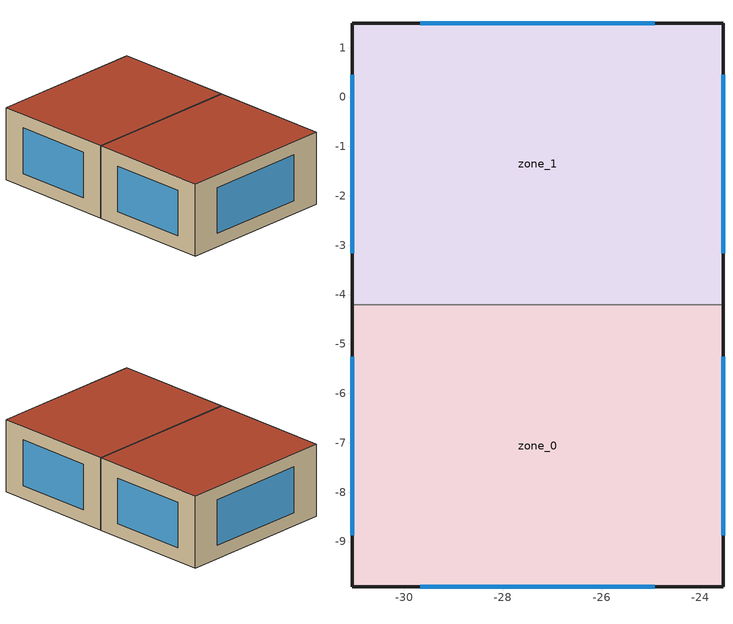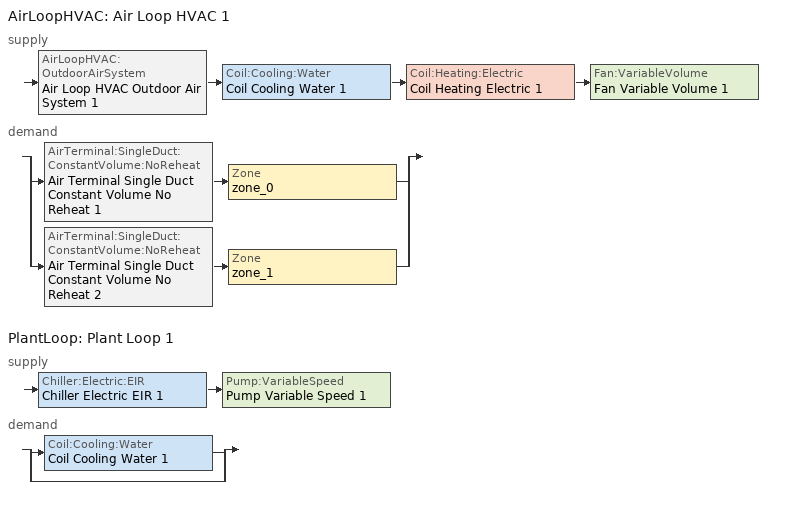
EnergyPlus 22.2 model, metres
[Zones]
zone_0
 floor outside (Interior Floor): -23.54,-9.92 -31.06,-9.92 -31.06,-4.21 -23.54,-4.21 z5.02
 wall outside (Exterior Wall): -31.06,-4.21 -31.06,-9.92 -23.54,-9.92 -23.54,-4.21 z5.02:8.47
 wall to zone_1 (Interior Wall): -23.54,-4.21 -31.06,-4.21 z5.02:8.47
 window (Exterior Window): -29.68,-9.92 -24.92,-9.92 / -23.54,-8.87 -23.54,-5.26 / -31.06,-5.26 -31.06,-8.87 z5.66:7.83
 roof outside (Exterior Roof): -31.06,-4.21 -31.06,-9.92 -23.54,-9.92 -23.54,-4.21 z8.47
zone_1
 floor outside (Interior Floor): -23.54,-4.21 -31.06,-4.21 -31.06,1.5 -23.54,1.5 z5.02
 wall outside (Exterior Wall): -23.54,-4.21 -23.54,1.5 -31.06,1.5 -31.06,-4.21 z5.02:8.47
 window (Exterior Window): -23.54,-3.16 -23.54,0.45 / -24.92,1.5 -29.68,1.5 / -31.06,0.45 -31.06,-3.16 z5.66:7.83
 roof outside (Exterior Roof): -31.06,1.5 -31.06,-4.21 -23.54,-4.21 -23.54,1.5 z8.47
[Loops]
AirLoopHVAC 'Air Loop HVAC 1'
 supply: AirLoopHVAC:OutdoorAirSystem 'Air Loop HVAC Outdoor Air System 1' > Coil:Cooling:Water 'Coil Cooling Water 1' > Coil:Heating:Electric 'Coil Heating Electric 1' > Fan:VariableVolume 'Fan Variable Volume 1'
 demand: split
  | AirTerminal:SingleDuct:ConstantVolume:NoReheat 'Air Terminal Single Duct Constant Volume No Reheat 1' > Zone 'zone_0'
  | AirTerminal:SingleDuct:ConstantVolume:NoReheat 'Air Terminal Single Duct Constant Volume No Reheat 2' > Zone 'zone_1'
PlantLoop 'Plant Loop 1'
 supply: Chiller:Electric:EIR 'Chiller Electric EIR 1' > Pump:VariableSpeed 'Pump Variable Speed 1'
 demand: split
  | Coil:Cooling:Water 'Coil Cooling Water 1'
  | bypass
[Building]
Building 1: North Axis {deg}=0; Terrain=City; Solar Distribution=FullInteriorAndExteriorWithReflections
[Site:Location]
BEIJING: Latitude {deg}=39.8; Longitude {deg}=116.47; Time Zone {hr}=8; Elevation {m}=32
[SizingPeriod:DesignDay] Day of Month=21; Dry-Bulb Temperature Range Modifier Type=DefaultMultipliers; Barometric Pressure {Pa}=100941; Rain Indicator=No; Snow Indicator=No; Daylight Saving Time Indicator=No; Begin Environment Reset Mode=FullResetAtBeginEnvironment
Name | Month | Day Type | Maximum Dry-Bulb Temperature {C} | Daily Dry-Bulb Temperature Range {deltaC} | Humidity Condition Type | Wetbulb or DewPoint at Maximum Dry-Bulb {C} | Wind Speed {m/s} | Wind Direction {deg} | Solar Model Indicator | ASHRAE Clear Sky Optical Depth for Beam Irradiance (taub) | ASHRAE Clear Sky Optical Depth for Diffuse Irradiance (taud) | Enthalpy at Maximum Dry-Bulb {J/kg} | Sky Clearness
BEIJING Ann Clg .4% Condns DB=>MWB | 7 | SummerDesignDay | 34.9 | 8.9 | Wetbulb | 22.2 | 3.4 | 180 | ASHRAETau | 0.747 | 1.448
BEIJING Ann Clg .4% Condns DP=>MDB | 7 | SummerDesignDay | 28.9 | 8.9 | Dewpoint | 26.1 | 3.4 | 180 | ASHRAETau | 0.747 | 1.448
BEIJING Ann Clg .4% Condns Enth=>MDB | 7 | SummerDesignDay | 30.1 | 8.9 | Enthalpy |  | 3.4 | 180 | ASHRAETau | 0.747 | 1.448 | 86200
BEIJING Ann Clg .4% Condns WB=>MDB | 7 | SummerDesignDay | 30.5 | 8.9 | Wetbulb | 27 | 3.4 | 180 | ASHRAETau | 0.747 | 1.448
BEIJING Ann Htg 99.6% Condns DB | 1 | WinterDesignDay | -10.8 | 0 | Wetbulb | -10.8 | 2.2 | 340 | ASHRAEClearSky |  |  |  | 0
BEIJING Ann Htg Wind 99.6% Condns WS=>MCDB | 1 | WinterDesignDay | -1.6 | 0 | Wetbulb | -1.6 | 12 | 340 | ASHRAEClearSky |  |  |  | 0
BEIJING Ann Hum_n 99.6% Condns DP=>MCDB | 1 | WinterDesignDay | -4 | 0 | Dewpoint | -30.1 | 2.2 | 340 | ASHRAEClearSky |  |  |  | 0
[Material] Thermal Absorptance=0.9; Visible Absorptance=0.7
Name | Roughness | Thickness {m} | Conductivity {W/m-K} | Density {kg/m3} | Specific Heat {J/kg-K} | Solar Absorptance
F16 Acoustic tile | MediumSmooth | 0.0191 | 0.06 | 368 | 590 | 0.3
G01a 19mm gypsum board | MediumSmooth | 0.019 | 0.16 | 800 | 1090 | 0.4
I02 50mm insulation board | MediumRough | 0.0508 | 0.03 | 43 | 1210 | 0.7
M01 100mm brick | MediumRough | 0.1016 | 0.89 | 1920 | 790 | 0.7
M11 100mm lightweight concrete | MediumRough | 0.1016 | 0.53 | 1280 | 840 | 0.5
M15 200mm heavyweight concrete | MediumRough | 0.2032 | 1.95 | 2240 | 900 | 0.7
[Material:AirGap]
Name | Thermal Resistance {m2-K/W}
Material Air Gap 1 | 0.18
Material Air Gap 2 | 0.15
[WindowMaterial:Gas]
Air 13mm: Gas Type=Air; Thickness {m}=0.0127
[WindowMaterial:Glazing]
Clear 3mm: Optical Data Type=SpectralAverage; Thickness {m}=0.003; Solar Transmittance at Normal Incidence=0.837; Front Side Solar Reflectance at Normal Incidence=0.075; Back Side Solar Reflectance at Normal Incidence=0; Visible Transmittance at Normal Incidence=0.898; Front Side Visible Reflectance at Normal Incidence=0.081; Back Side Visible Reflectance at Normal Incidence=0; Infrared Transmittance at Normal Incidence=0; Front Side Infrared Hemispherical Emissivity=0.84; Back Side Infrared Hemispherical Emissivity=0.84; Conductivity {W/m-K}=0.9; Dirt Correction Factor for Solar and Visible Transmittance=1
[Construction]
Exterior Roof: M11 100mm lightweight concrete, Material Air Gap 1, F16 Acoustic tile
Exterior Wall: M01 100mm brick, M15 200mm heavyweight concrete, I02 50mm insulation board, Material Air Gap 2, G01a 19mm gypsum board
Exterior Window: Clear 3mm, Air 13mm, Clear 3mm
Interior Floor: F16 Acoustic tile, Material Air Gap 1, M11 100mm lightweight concrete
Interior Wall: G01a 19mm gypsum board, Material Air Gap 2, G01a 19mm gypsum board
[Zone] Multiplier=1; Part of Total Floor Area=Yes
zone_0; zone_1
[Space] Space Type=Office:OpenOffice:zone_0
Name | Zone
zone_0_space | zone_0
zone_1_space | zone_1
[SpaceList]
Office:OpenOffice:zone_0: zone_0_space, zone_1_space
[Lights]
Office:OpenOffice:zone_0_LightsObject: Zone or ZoneList or Space or SpaceList=Office:OpenOffice:zone_0; Schedule=Office Bldg Light; Design Level Calculation Method=Watts/Area; Watts per Zone Floor Area {W/m2}=11.8404; Fraction Replaceable=1
[People]
Office:OpenOffice:zone_0_PeopleObject: Zone or ZoneList or Space or SpaceList=Office:OpenOffice:zone_0; Number of People Schedule=Medium Office Bldg Occ; Number of People Calculation Method=People/Area; People per Floor Area {person/m2}=0.0565108; Fraction Radiant=0.3; Activity Level Schedule=Medium Office Activity
[ElectricEquipment]
zone_0_ElectricEquipmentObject: Zone or ZoneList or Space or SpaceList=Office:OpenOffice:zone_0; Schedule=Medium Office Bldg Equip; Design Level Calculation Method=Watts/Area; Watts per Zone Floor Area {W/m2}=7.64241
[ZoneInfiltration:DesignFlowRate]
Space Infiltration Design Flow Rate 1: Zone or ZoneList or Space or SpaceList=Office:OpenOffice:zone_0; Schedule=Medium Office Infil Quarter On; Design Flow Rate Calculation Method=Flow/ExteriorArea; Flow Rate per Exterior Surface Area {m3/s-m2}=0.000226568
[ZoneControl:Thermostat] Temperature Difference Between Cutout And Setpoint {deltaC}=0
Name | Zone or ZoneList | Control Type Schedule | Control 1
zone_0 Thermostat | zone_0 | zone_0 Thermostat Schedule | dualSetPtThermostatzone_0
zone_1 Thermostat | zone_1 | zone_1 Thermostat Schedule | dualSetPtThermostatzone_1
[ThermostatSetpoint:DualSetpoint] Heating Setpoint Temperature Schedule=Medium Office HtgSetp; Cooling Setpoint Temperature Schedule=Medium Office ClgSetp
dualSetPtThermostatzone_0; dualSetPtThermostatzone_1
[AirTerminal:SingleDuct:ConstantVolume:NoReheat] Availability Schedule=Always On Discrete; Maximum Air Flow Rate {m3/s}=AutoSize
Air Terminal Single Duct Constant Volume No Reheat 1; Air Terminal Single Duct Constant Volume No Reheat 2
[Zone equipment]
zone_0: Air Terminal Single Duct Constant Volume No Reheat 1
zone_1: Air Terminal Single Duct Constant Volume No Reheat 2
[Sizing:Zone] Zone Cooling Design Supply Air Temperature Input Method=SupplyAirTemperature; Zone Cooling Design Supply Air Temperature {C}=14; Zone Cooling Design Supply Air Temperature Difference {deltaC}=11.11; Zone Heating Design Supply Air Temperature Input Method=SupplyAirTemperature; Zone Heating Design Supply Air Temperature {C}=40; Zone Heating Design Supply Air Temperature Difference {deltaC}=11.11; Zone Cooling Design Supply Air Humidity Ratio {kgWater/kgDryAir}=0.0085; Zone Heating Design Supply Air Humidity Ratio {kgWater/kgDryAir}=0.008; Cooling Design Air Flow Method=DesignDay; Cooling Design Air Flow Rate {m3/s}=0; Cooling Minimum Air Flow per Zone Floor Area {m3/s-m2}=0.000762; Cooling Minimum Air Flow {m3/s}=0; Cooling Minimum Air Flow Fraction=0; Heating Design Air Flow Method=DesignDay; Heating Design Air Flow Rate {m3/s}=0; Heating Maximum Air Flow per Zone Floor Area {m3/s-m2}=0.002032; Heating Maximum Air Flow {m3/s}=0.141576; Heating Maximum Air Flow Fraction=0.3; Account for Dedicated Outdoor Air System=No; Zone Load Sizing Method=Sensible Load Only No Latent Load; Zone Latent Cooling Design Supply Air Humidity Ratio Input Method=HumidityRatioDifference; Zone Cooling Design Supply Air Humidity Ratio Difference {kgWater/kgDryAir}=0.005; Zone Latent Heating Design Supply Air Humidity Ratio Input Method=HumidityRatioDifference; Zone Humidification Design Supply Air Humidity Ratio Difference {kgWater/kgDryAir}=0.005
Name | Design Specification Outdoor Air Object
zone_0 | zone_0 DSOA Space List
zone_1 | zone_1 DSOA Space List
[Controller:MechanicalVentilation]
Controller Mechanical Ventilation 2: Availability Schedule=Always On Discrete; Demand Controlled Ventilation=No; System Outdoor Air Method=ZoneSum; Zone or ZoneList Name 1=zone_0; Design Specification Outdoor Air Object Name 1=zone_0_DSOA; Zone or ZoneList Name 2=zone_1; Design Specification Outdoor Air Object Name 2=zone_0_DSOA
[DesignSpecification:OutdoorAir]
zone_0_DSOA: Outdoor Air Method=Sum; Outdoor Air Flow per Person {m3/s-person}=0.0023595; Outdoor Air Flow per Zone Floor Area {m3/s-m2}=0.000304801; Outdoor Air Flow per Zone {m3/s}=0; Outdoor Air Flow Air Changes per Hour {1/hr}=0
[DesignSpecification:OutdoorAir:SpaceList] Space Design Specification Outdoor Air Object Name 1=zone_0_DSOA
Name | Space Name 1
zone_0 DSOA Space List | zone_0_space
zone_1 DSOA Space List | zone_1_space
[AirLoopHVAC]
Air Loop HVAC 1: Design Supply Air Flow Rate {m3/s}=AutoSize; Design Return Air Flow Fraction of Supply Air Flow=1
[Sizing:System]
Air Loop HVAC 1: Type of Load to Size On=Sensible; Design Outdoor Air Flow Rate {m3/s}=Autosize; Central Heating Maximum System Air Flow Ratio=0.3; Preheat Design Temperature {C}=7; Preheat Design Humidity Ratio {kgWater/kgDryAir}=0.008; Precool Design Temperature {C}=12.8; Precool Design Humidity Ratio {kgWater/kgDryAir}=0.008; Central Cooling Design Supply Air Temperature {C}=12.8; Central Heating Design Supply Air Temperature {C}=16.7; Type of Zone Sum to Use=NonCoincident; 100% Outdoor Air in Cooling=Yes; 100% Outdoor Air in Heating=Yes; Central Cooling Design Supply Air Humidity Ratio {kgWater/kgDryAir}=0.0085; Central Heating Design Supply Air Humidity Ratio {kgWater/kgDryAir}=0.008; Cooling Supply Air Flow Rate Method=DesignDay; Cooling Supply Air Flow Rate {m3/s}=0; Cooling Supply Air Flow Rate Per Floor Area {m3/s-m2}=0.00996765; Cooling Fraction of Autosized Cooling Supply Air Flow Rate=1; Cooling Supply Air Flow Rate Per Unit Cooling Capacity {m3/s-W}=3.94755e-05; Heating Supply Air Flow Rate Method=DesignDay; Heating Supply Air Flow Rate {m3/s}=0; Heating Supply Air Flow Rate Per Floor Area {m3/s-m2}=0.00996765; Heating Fraction of Autosized Heating Supply Air Flow Rate=1; Heating Fraction of Autosized Cooling Supply Air Flow Rate=1; Heating Supply Air Flow Rate Per Unit Heating Capacity {m3/s-W}=3.15882e-05; System Outdoor Air Method=ZoneSum; Zone Maximum Outdoor Air Fraction=1; Cooling Design Capacity Method=CoolingDesignCapacity; Cooling Design Capacity {W}=Autosize; Cooling Design Capacity Per Floor Area {W/m2}=234.7; Fraction of Autosized Cooling Design Capacity=1; Heating Design Capacity Method=HeatingDesignCapacity; Heating Design Capacity {W}=Autosize; Heating Design Capacity Per Floor Area {W/m2}=157; Fraction of Autosized Heating Design Capacity=1; Central Cooling Capacity Control Method=OnOff
[Controller:WaterCoil]
Controller Water Coil 1: Control Variable=Temperature; Action=Reverse; Actuator Variable=Flow; Controller Convergence Tolerance {deltaC}=Autosize; Maximum Actuated Flow {m3/s}=Autosize; Minimum Actuated Flow {m3/s}=0
[AvailabilityManager:Scheduled] Schedule=Always On Discrete
Air Loop HVAC 1 Availability Manager; Air Loop HVAC Outdoor Air System 1 Availability Manager
[Controller:OutdoorAir]
Controller Outdoor Air 1: Minimum Outdoor Air Flow Rate {m3/s}=0; Maximum Outdoor Air Flow Rate {m3/s}=Autosize; Economizer Control Type=NoEconomizer; Economizer Control Action Type=ModulateFlow; Economizer Maximum Limit Dry-Bulb Temperature {C}=28; Economizer Maximum Limit Enthalpy {J/kg}=64000; Economizer Minimum Limit Dry-Bulb Temperature {C}=-100; Lockout Type=NoLockout; Minimum Limit Type=FixedMinimum; Mechanical Ventilation Controller=Controller Mechanical Ventilation 2; High Humidity Control=No; Control High Indoor Humidity Based on Outdoor Humidity Ratio=Yes; Heat Recovery Bypass Control Type=BypassWhenWithinEconomizerLimits
[SetpointManager:MixedAir] Control Variable=Temperature
Node 23 OS Default SPM; Node 24 OS Default SPM; Node 25 OS Default SPM
[Coil:Cooling:Water]
Coil Cooling Water 1: Availability Schedule=Always On Discrete; Design Water Flow Rate {m3/s}=Autosize; Design Air Flow Rate {m3/s}=Autosize; Design Inlet Water Temperature {C}=Autosize; Design Inlet Air Temperature {C}=Autosize; Design Outlet Air Temperature {C}=Autosize; Design Inlet Air Humidity Ratio {kgWater/kgDryAir}=Autosize; Design Outlet Air Humidity Ratio {kgWater/kgDryAir}=Autosize; Type of Analysis=SimpleAnalysis; Heat Exchanger Configuration=CrossFlow
[Coil:Heating:Electric]
Coil Heating Electric 1: Availability Schedule=Always On Discrete; Efficiency=1; Nominal Capacity {W}=Autosize
[Fan:VariableVolume]
Fan Variable Volume 1: Availability Schedule=Always On Discrete; Fan Total Efficiency=0.6045; Pressure Rise {Pa}=1017.592; Maximum Flow Rate {m3/s}=AutoSize; Fan Power Minimum Flow Rate Input Method=FixedFlowRate; Fan Power Minimum Flow Fraction=0; Fan Power Minimum Air Flow Rate {m3/s}=0; Motor Efficiency=0.93; Motor In Airstream Fraction=1; Fan Power Coefficient 1=0.0407599; Fan Power Coefficient 2=0.088045; Fan Power Coefficient 3=-0.0729261; Fan Power Coefficient 4=0.94374; Fan Power Coefficient 5=0
[SetpointManager:Scheduled] Control Variable=Temperature
Name | Schedule
Setpoint Manager Scheduled 2 | Constant Temperature 12.8 C (55 F)
Setpoint Manager Scheduled 1 | Constant Temperature 6 C (42.8 F)
[PlantLoop]
Plant Loop 1: Fluid Type=Water; Plant Equipment Operation Scheme=Plant Loop 1 Operation Schemes; Maximum Loop Temperature {C}=100; Minimum Loop Temperature {C}=0; Maximum Loop Flow Rate {m3/s}=Autosize; Minimum Loop Flow Rate {m3/s}=0; Plant Loop Volume {m3}=Autocalculate; Load Distribution Scheme=Optimal; Plant Loop Demand Calculation Scheme=SingleSetpoint; Common Pipe Simulation=None
[Sizing:Plant]
Plant Loop 1: Loop Type=Heating; Design Loop Exit Temperature {C}=82; Loop Design Temperature Difference {deltaC}=11; Sizing Option=NonCoincident; Zone Timesteps in Averaging Window=1; Coincident Sizing Factor Mode=None
[Chiller:Electric:EIR]
Chiller Electric EIR 1: Reference Capacity {W}=Autosize; Reference COP {W/W}=5.5; Reference Leaving Chilled Water Temperature {C}=6.67; Reference Entering Condenser Fluid Temperature {C}=29.4; Reference Chilled Water Flow Rate {m3/s}=Autosize; Reference Condenser Fluid Flow Rate {m3/s}=Autosize; Cooling Capacity Function of Temperature Curve=Curve Biquadratic 1; Electric Input to Cooling Output Ratio Function of Temperature Curve=Curve Biquadratic 2; Electric Input to Cooling Output Ratio Function of Part Load Ratio Curve=Curve Quadratic 1; Minimum Part Load Ratio=0.1; Maximum Part Load Ratio=1; Optimum Part Load Ratio=1; Minimum Unloading Ratio=0.2; Condenser Type=AirCooled; Condenser Fan Power Ratio {W/W}=0; Fraction of Compressor Electric Consumption Rejected by Condenser=1; Leaving Chilled Water Lower Temperature Limit {C}=2; Chiller Flow Mode=NotModulated; Sizing Factor=1; Basin Heater Capacity {W/K}=0; Basin Heater Setpoint Temperature {C}=10; Condenser Heat Recovery Relative Capacity Fraction=1
[Pump:VariableSpeed]
Pump Variable Speed 1: Design Maximum Flow Rate {m3/s}=Autosize; Design Pump Head {Pa}=179352; Design Power Consumption {W}=Autosize; Motor Efficiency=0.9; Fraction of Motor Inefficiencies to Fluid Stream=0; Coefficient 1 of the Part Load Performance Curve=0; Coefficient 2 of the Part Load Performance Curve=1; Coefficient 3 of the Part Load Performance Curve=0; Coefficient 4 of the Part Load Performance Curve=0; Design Minimum Flow Rate {m3/s}=0; Pump Control Type=Intermittent; Skin Loss Radiative Fraction=0.5; Design Power Sizing Method=PowerPerFlowPerPressure; Design Electric Power per Unit Flow Rate {W/(m3/s)}=348701.1; Design Shaft Power per Unit Flow Rate per Unit Head {W/((m3/s)-Pa)}=1.28205; Design Minimum Flow Rate Fraction=0
[PlantEquipmentOperationSchemes]
Plant Loop 1 Operation Schemes: Control Scheme Object Type 1=PlantEquipmentOperation:CoolingLoad; Control Scheme Name 1=Plant Loop 1 Cooling Operation Scheme; Control Scheme Schedule Name 1=Always On Discrete
[PlantEquipmentOperation:CoolingLoad]
Plant Loop 1 Cooling Operation Scheme: Load Range Lower Limit 1 {W}=0; Load Range Upper Limit 1 {W}=1000000000; Range Equipment List Name 1=Plant Loop 1 Cooling Equipment List
[PlantEquipmentList]
Plant Loop 1 Cooling Equipment List: Chiller:Electric:EIR, Chiller Electric EIR 1
[Schedule:Year]
Office Bldg Light: Schedule:Week:Daily {77782ce5-1a70-49a7-b72d-db0988271982}, 1, 1, 1, 3, Schedule:Week:Daily {1558189b-593c-4115-b061-465417357844}, 1, 4, 12, 31
Medium Office Bldg Occ: Schedule:Week:Daily {cc8d6e51-368d-451a-9b6a-4139d773ba0e}, 1, 1, 1, 3, Schedule:Week:Daily {ff233f80-dcaf-4b18-966b-1bf7394c094d}, 1, 4, 12, 31
Medium Office Activity: Schedule:Week:Daily {28c29561-b365-4a14-8672-9021b01eb02f}, 1, 1, 12, 31
Medium Office Bldg Equip: Schedule:Week:Daily {6e8d415d-8fa0-48d6-ac4d-d47d8b98405b}, 1, 1, 1, 3, Schedule:Week:Daily {2f904850-a863-4ee8-bc0d-29bfee0f8749}, 1, 4, 12, 31
Medium Office HtgSetp: Schedule:Week:Daily {ecb93216-4e3a-48b3-b436-2bda810a97af}, 1, 1, 1, 3, Schedule:Week:Daily {7658c4fb-bb29-427e-bf3f-5def4335bcf1}, 1, 4, 12, 31
Medium Office ClgSetp: Schedule:Week:Daily {8e0b014c-04b7-4e6c-a258-14b421fd36f8}, 1, 1, 1, 3, Schedule:Week:Daily {edd3bcc3-8268-4813-9843-1db4b5a04d2a}, 1, 4, 12, 31
Medium Office Infil Quarter On: Schedule:Week:Daily {10ec3e5a-5294-46cc-8ada-f12e209007b8}, 1, 1, 1, 3, Schedule:Week:Daily {20898e88-71dc-48a1-8bf4-30a1d78b98f6}, 1, 4, 12, 31
Constant Temperature 12.8 C (55 F): Constant Temperature 12.8 C (55 F) Week Rule - Jan1-Dec31, 1, 1, 12, 31
Constant Temperature 6 C (42.8 F): Constant Temperature 6 C (42.8 F) Week Rule - Jan1-Dec31, 1, 1, 12, 31
[Schedule:Week:Daily]
Schedule:Week:Daily {77782ce5-1a70-49a7-b72d-db0988271982}: Office Bldg Light Default Schedule, Office Bldg Light Default Schedule, Office Bldg Light Default Schedule, Office Bldg Light Default Schedule, Office Bldg Light Default Schedule, Office Bldg Light Default Schedule, Office Bldg Light Rule 2 Day Schedule, Office Bldg Light Default Schedule, Office Bldg Light Summer Design Day, Office Bldg Light Winter Design Day, Office Bldg Light Default Schedule, Office Bldg Light Default Schedule
Schedule:Week:Daily {1558189b-593c-4115-b061-465417357844}: Office Bldg Light Rule 1 Day Schedule, Office Bldg Light Default Schedule, Office Bldg Light Default Schedule, Office Bldg Light Default Schedule, Office Bldg Light Default Schedule, Office Bldg Light Default Schedule, Office Bldg Light Rule 2 Day Schedule, Office Bldg Light Default Schedule, Office Bldg Light Summer Design Day, Office Bldg Light Winter Design Day, Office Bldg Light Default Schedule, Office Bldg Light Default Schedule
Schedule:Week:Daily {cc8d6e51-368d-451a-9b6a-4139d773ba0e}: Medium Office Bldg Occ Default Schedule, Medium Office Bldg Occ Default Schedule, Medium Office Bldg Occ Default Schedule, Medium Office Bldg Occ Default Schedule, Medium Office Bldg Occ Default Schedule, Medium Office Bldg Occ Default Schedule, Medium Office Bldg Occ Rule 2 Day Schedule, Medium Office Bldg Occ Default Schedule, Medium Office Bldg Occ Summer Design Day, Medium Office Bldg Occ Winter Design Day, Medium Office Bldg Occ Default Schedule, Medium Office Bldg Occ Default Schedule
Schedule:Week:Daily {ff233f80-dcaf-4b18-966b-1bf7394c094d}: Medium Office Bldg Occ Rule 1 Day Schedule, Medium Office Bldg Occ Default Schedule, Medium Office Bldg Occ Default Schedule, Medium Office Bldg Occ Default Schedule, Medium Office Bldg Occ Default Schedule, Medium Office Bldg Occ Default Schedule, Medium Office Bldg Occ Rule 2 Day Schedule, Medium Office Bldg Occ Default Schedule, Medium Office Bldg Occ Summer Design Day, Medium Office Bldg Occ Winter Design Day, Medium Office Bldg Occ Default Schedule, Medium Office Bldg Occ Default Schedule
Schedule:Week:Daily {28c29561-b365-4a14-8672-9021b01eb02f}: Medium Office Activity Default Schedule, Medium Office Activity Default Schedule, Medium Office Activity Default Schedule, Medium Office Activity Default Schedule, Medium Office Activity Default Schedule, Medium Office Activity Default Schedule, Medium Office Activity Default Schedule, Medium Office Activity Default Schedule, Medium Office Activity Summer Design Day, Medium Office Activity Winter Design Day, Medium Office Activity Default Schedule, Medium Office Activity Default Schedule
Schedule:Week:Daily {6e8d415d-8fa0-48d6-ac4d-d47d8b98405b}: Medium Office Bldg Equip Default Schedule, Medium Office Bldg Equip Default Schedule, Medium Office Bldg Equip Default Schedule, Medium Office Bldg Equip Default Schedule, Medium Office Bldg Equip Default Schedule, Medium Office Bldg Equip Default Schedule, Medium Office Bldg Equip Rule 2 Day Schedule, Medium Office Bldg Equip Default Schedule, Medium Office Bldg Equip Summer Design Day, Medium Office Bldg Equip Winter Design Day, Medium Office Bldg Equip Default Schedule, Medium Office Bldg Equip Default Schedule
Schedule:Week:Daily {2f904850-a863-4ee8-bc0d-29bfee0f8749}: Medium Office Bldg Equip Rule 1 Day Schedule, Medium Office Bldg Equip Default Schedule, Medium Office Bldg Equip Default Schedule, Medium Office Bldg Equip Default Schedule, Medium Office Bldg Equip Default Schedule, Medium Office Bldg Equip Default Schedule, Medium Office Bldg Equip Rule 2 Day Schedule, Medium Office Bldg Equip Default Schedule, Medium Office Bldg Equip Summer Design Day, Medium Office Bldg Equip Winter Design Day, Medium Office Bldg Equip Default Schedule, Medium Office Bldg Equip Default Schedule
Schedule:Week:Daily {ecb93216-4e3a-48b3-b436-2bda810a97af}: Medium Office HtgSetp Default Schedule, Medium Office HtgSetp Default Schedule, Medium Office HtgSetp Default Schedule, Medium Office HtgSetp Default Schedule, Medium Office HtgSetp Default Schedule, Medium Office HtgSetp Default Schedule, Medium Office HtgSetp Rule 2 Day Schedule, Medium Office HtgSetp Default Schedule, Medium Office HtgSetp Summer Design Day, Medium Office HtgSetp Winter Design Day, Medium Office HtgSetp Default Schedule, Medium Office HtgSetp Default Schedule
Schedule:Week:Daily {7658c4fb-bb29-427e-bf3f-5def4335bcf1}: Medium Office HtgSetp Rule 1 Day Schedule, Medium Office HtgSetp Default Schedule, Medium Office HtgSetp Default Schedule, Medium Office HtgSetp Default Schedule, Medium Office HtgSetp Default Schedule, Medium Office HtgSetp Default Schedule, Medium Office HtgSetp Rule 2 Day Schedule, Medium Office HtgSetp Default Schedule, Medium Office HtgSetp Summer Design Day, Medium Office HtgSetp Winter Design Day, Medium Office HtgSetp Default Schedule, Medium Office HtgSetp Default Schedule
Schedule:Week:Daily {8e0b014c-04b7-4e6c-a258-14b421fd36f8}: Medium Office ClgSetp Default Schedule, Medium Office ClgSetp Default Schedule, Medium Office ClgSetp Default Schedule, Medium Office ClgSetp Default Schedule, Medium Office ClgSetp Default Schedule, Medium Office ClgSetp Default Schedule, Medium Office ClgSetp Rule 2 Day Schedule, Medium Office ClgSetp Default Schedule, Medium Office ClgSetp Summer Design Day, Medium Office ClgSetp Winter Design Day, Medium Office ClgSetp Default Schedule, Medium Office ClgSetp Default Schedule
Schedule:Week:Daily {edd3bcc3-8268-4813-9843-1db4b5a04d2a}: Medium Office ClgSetp Rule 1 Day Schedule, Medium Office ClgSetp Default Schedule, Medium Office ClgSetp Default Schedule, Medium Office ClgSetp Default Schedule, Medium Office ClgSetp Default Schedule, Medium Office ClgSetp Default Schedule, Medium Office ClgSetp Rule 2 Day Schedule, Medium Office ClgSetp Default Schedule, Medium Office ClgSetp Summer Design Day, Medium Office ClgSetp Winter Design Day, Medium Office ClgSetp Default Schedule, Medium Office ClgSetp Default Schedule
Schedule:Week:Daily {10ec3e5a-5294-46cc-8ada-f12e209007b8}: Medium Office Infil Quarter On Default Schedule, Medium Office Infil Quarter On Default Schedule, Medium Office Infil Quarter On Default Schedule, Medium Office Infil Quarter On Default Schedule, Medium Office Infil Quarter On Default Schedule, Medium Office Infil Quarter On Default Schedule, Medium Office Infil Quarter On Rule 2 Day Schedule, Medium Office Infil Quarter On Default Schedule, Medium Office Infil Quarter On Summer Design Day, Medium Office Infil Quarter On Winter Design Day, Medium Office Infil Quarter On Default Schedule, Medium Office Infil Quarter On Default Schedule
Schedule:Week:Daily {20898e88-71dc-48a1-8bf4-30a1d78b98f6}: Medium Office Infil Quarter On Rule 1 Day Schedule, Medium Office Infil Quarter On Default Schedule, Medium Office Infil Quarter On Default Schedule, Medium Office Infil Quarter On Default Schedule, Medium Office Infil Quarter On Default Schedule, Medium Office Infil Quarter On Default Schedule, Medium Office Infil Quarter On Rule 2 Day Schedule, Medium Office Infil Quarter On Default Schedule, Medium Office Infil Quarter On Summer Design Day, Medium Office Infil Quarter On Winter Design Day, Medium Office Infil Quarter On Default Schedule, Medium Office Infil Quarter On Default Schedule
Constant Temperature 12.8 C (55 F) Week Rule - Jan1-Dec31: Schedule Day 2, Schedule Day 2, Schedule Day 2, Schedule Day 2, Schedule Day 2, Schedule Day 2, Schedule Day 2, Schedule Day 2, Schedule Day 2, Schedule Day 2, Schedule Day 2, Schedule Day 2
Constant Temperature 6 C (42.8 F) Week Rule - Jan1-Dec31: Schedule Day 1, Schedule Day 1, Schedule Day 1, Schedule Day 1, Schedule Day 1, Schedule Day 1, Schedule Day 1, Schedule Day 1, Schedule Day 1, Schedule Day 1, Schedule Day 1, Schedule Day 1
[Schedule:Day:Interval]
Office Bldg Light Default Schedule: No, 05:00, 0.05, 07:00, 0.1, 08:00, 0.3, 17:00, 0.9, 18:00, 0.7, 20:00, 0.5, 22:00, 0.3, 23:00, 0.1, 24:00, 0.05
Office Bldg Light Rule 2 Day Schedule: No, 06:00, 0.05, 08:00, 0.1, 14:00, 0.5, 17:00, 0.15, 24:00, 0.05
Office Bldg Light Summer Design Day; Medium Office Bldg Equip Summer Design Day; Medium Office Infil Quarter On Rule 1 Day Schedule: No, 24:00, 1
Office Bldg Light Winter Design Day; Medium Office Bldg Occ Winter Design Day; Medium Office Bldg Occ Rule 1 Day Schedule; Medium Office Bldg Equip Winter Design Day: No, 24:00, 0
Office Bldg Light Rule 1 Day Schedule: No, 24:00, 0.05
Medium Office Bldg Occ Default Schedule: No, 06:00, 0, 07:00, 0.1, 08:00, 0.2, 12:00, 0.95, 13:00, 0.5, 17:00, 0.95, 18:00, 0.7, 20:00, 0.4, 22:00, 0.1, 24:00, 0.05
Medium Office Bldg Occ Rule 2 Day Schedule: No, 06:00, 0, 08:00, 0.1, 14:00, 0.5, 17:00, 0.1, 24:00, 0
Medium Office Bldg Occ Summer Design Day: No, 06:00, 0, 22:00, 1, 24:00, 0.05
Medium Office Activity Default Schedule; Medium Office Activity Summer Design Day; Medium Office Activity Winter Design Day: No, 24:00, 120
Medium Office Bldg Equip Default Schedule: No, 08:00, 0.4, 12:00, 0.9, 13:00, 0.8, 17:00, 0.9, 18:00, 0.8, 20:00, 0.6, 22:00, 0.5, 24:00, 0.4
Medium Office Bldg Equip Rule 2 Day Schedule: No, 06:00, 0.3, 08:00, 0.4, 14:00, 0.5, 17:00, 0.35, 24:00, 0.3
Medium Office Bldg Equip Rule 1 Day Schedule: No, 24:00, 0.3
Medium Office HtgSetp Default Schedule: No, 06:00, 15.6, 22:00, 21, 24:00, 15.6
Medium Office HtgSetp Rule 2 Day Schedule: No, 06:00, 15.6, 18:00, 21, 24:00, 15.6
Medium Office HtgSetp Summer Design Day; Medium Office HtgSetp Rule 1 Day Schedule: No, 24:00, 15.6
Medium Office HtgSetp Winter Design Day: No, 24:00, 21
Medium Office ClgSetp Default Schedule; Medium Office ClgSetp Summer Design Day: No, 06:00, 26.7, 22:00, 24, 24:00, 26.7
Medium Office ClgSetp Rule 2 Day Schedule: No, 06:00, 26.7, 18:00, 24, 24:00, 26.7
Medium Office ClgSetp Winter Design Day; Medium Office ClgSetp Rule 1 Day Schedule: No, 24:00, 26.7
Medium Office Infil Quarter On Default Schedule; Medium Office Infil Quarter On Summer Design Day: No, 06:00, 1, 22:00, 0.25, 24:00, 1
Medium Office Infil Quarter On Rule 2 Day Schedule; Medium Office Infil Quarter On Winter Design Day: No, 06:00, 1, 18:00, 0.25, 24:00, 1
Schedule Day 1: No, 24:00, 6
Schedule Day 2: No, 24:00, 12.8
[Schedule:Compact]
zone_0 Thermostat Schedule; zone_1 Thermostat Schedule: Through: 12/31, For: AllDays, Until: 24:00, 4
[Schedule:Constant]
Always On Discrete: Hourly Value=1
[Curve:Biquadratic] Minimum Value of x {BasedOnField A2}=5; Maximum Value of x {BasedOnField A2}=10; Minimum Value of y {BasedOnField A3}=24; Maximum Value of y {BasedOnField A3}=35
Name | Coefficient1 Constant | Coefficient2 x | Coefficient3 x**2 | Coefficient4 y | Coefficient5 y**2 | Coefficient6 x*y
Curve Biquadratic 1 | 1.02152 | 0.0370359 | 0.000233248 | -0.00389405 | -6.52536e-05 | -0.000268045
Curve Biquadratic 2 | 0.701769 | -0.00452016 | 0.00053311 | -0.00549821 | 0.000544579 | -0.000729032
[Curve:Quadratic]
Curve Quadratic 1: Coefficient1 Constant=0.0636912; Coefficient2 x=0.584888; Coefficient3 x**2=0.352803; Minimum Value of x {BasedOnField A2}=0; Maximum Value of x {BasedOnField A2}=1
